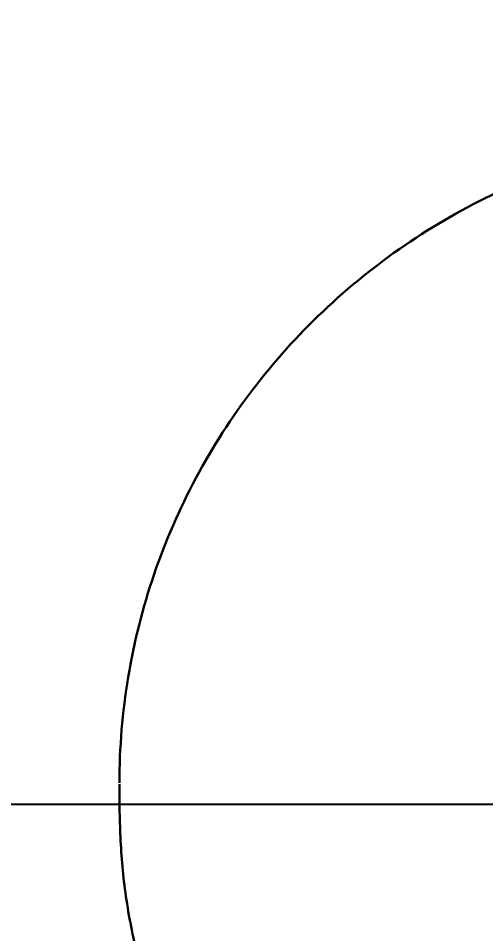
# Model space of a CAD drawing. Header units: millimetres. Extents: x 577 to 7172, y 252 to 2707.
# Drawn here: x 955.2 to 1008, y 2105.4 to 2208.8 of the extents above; entities that cross this region are included whole.
import ezdxf

# ---------------------------------------------------------------- set-up
doc = ezdxf.new("R2010")
doc.units = ezdxf.units.MM
doc.header["$MEASUREMENT"] = 0
doc.layers.add('외형선(ISO)', color=7, linetype='Continuous', lineweight=30)
doc.layers.add('치수(ISO)', color=7, linetype='Continuous', lineweight=25)
doc.styles.add('굴림', font='')
doc.styles.get('굴림').set_extended_font_data('援대┝')
doc.dimstyles.new('기본값 (ISO)', dxfattribs={"dimscale": 10, "dimtxt": 3, "dimasz": 2.5, "dimexe": 3.175, "dimexo": 0, "dimgap": 0.762, "dimtad": 1, "dimtoh": 1, "dimdec": 0, "dimzin": 1, "dimdsep": 46, "dimtxsty": '굴림', "dimcen": 0.5, "dimazin": 0, "dimtfac": 1, "dimtdec": 4, "dimtix": 1, "dimtmove": 1, "dimatfit": 3, "dimfxl": 1, "dimtolj": 1, "dimtzin": 1, "dimarcsym": 0})

# ---------------------------------------------------------------- blocks, each defined once
blk = doc.blocks.new('*D22')
at = {"layer": 'Defpoints', "color": 0}
for p in [(1111.2, 2147.57), (972.02, 2092.46)]:
    blk.add_point(p, dxfattribs=at)
at = {"layer": '치수(ISO)', "color": 0, "lineweight": -2}
for p, q in [((1041.61, 2115.01), (1041.61, 2125.01)), ((1036.61, 2120.01), (1046.61, 2120.01)), ((902.29, 2064.86), (948.78, 2083.26)), ((877.29, 2064.86), (902.29, 2064.86))]:
    blk.add_line(p, q, dxfattribs=at)
at = {"layer": '치수(ISO)', "color": 0}
blk.add_solid([(950.31, 2079.39), (947.25, 2087.13), (972.02, 2092.46)], dxfattribs=at)
at = {"layer": '치수(ISO)', "color": 0, "insert": (833.24, 2064.86), "char_height": 30, "attachment_point": 5, "style": '굴림'}
blk.add_mtext('\\A1;150', dxfattribs=at)
blk = doc.blocks.new('*D32')
at = {"layer": 'Defpoints', "color": 0}
for p in [(899.26, 2588.12), (619.26, 2120.01), (1041.61, 2120.01)]:
    blk.add_point(p, dxfattribs=at)
at = {"layer": '치수(ISO)', "color": 0, "lineweight": -2}
for p, q in [((899.26, 2588.12), (587.51, 2588.12)), ((619.26, 2563.12), (619.26, 2145.01)), ((1041.61, 2120.01), (587.51, 2120.01))]:
    blk.add_line(p, q, dxfattribs=at)
at = {"layer": '치수(ISO)', "color": 0}
for points in [[(623.43, 2563.12), (615.09, 2563.12), (619.26, 2588.12)], [(615.09, 2145.01), (623.43, 2145.01), (619.26, 2120.01)]]:
    blk.add_solid(points, dxfattribs=at)
at = {"layer": '치수(ISO)', "color": 0, "insert": (596.64, 2354.07), "char_height": 30, "attachment_point": 5, "rotation": 90, "style": '굴림'}
blk.add_mtext('\\A1;468', dxfattribs=at)

msp = doc.modelspace()

# ---------------------------------------------------------------- linework, layer by layer
at = {"layer": '외형선(ISO)'}
msp.add_line((966.61, 2120.01), (966.61, 2122.32), dxfattribs=at)
msp.add_open_spline([(966.61, 2122.45), (966.61, 2130.42), (967.95, 2138.48), (973.07, 2153.46), (976.87, 2160.58), (986.44, 2173.12), (992.32, 2178.7), (1005.41, 2187.65), (1012.79, 2191.12), (1024.23, 2194.45), (1028.15, 2195.25), (1032.11, 2195.75)], degree=3, knots=[0, 0, 0, 0, 2.423777, 2.423777, 4.811997, 4.811997, 7.200392, 7.200392, 9.591002, 9.591002, 10.780982, 10.780982, 10.780982, 10.780982], dxfattribs=at)
msp.add_rational_spline([(966.61, 2120.01), (966.61, 2046.13), (1041.61, 2046.13), (1116.61, 2046.13), (1116.61, 2120.01)], [1, 0.707106781187, 1, 0.707106781187, 1], degree=2, knots=[3.141593, 3.141593, 3.141593, 4.712389, 4.712389, 6.283185, 6.283185, 6.283185], dxfattribs=at)

# ---------------------------------------------------------------- dimensions: what is measured, and where the dimension line sits
at = {"layer": '치수(ISO)'}
dim = msp.add_linear_dim(base=(619.26, 2120.01), p1=(899.26, 2588.12), p2=(1041.61, 2120.01), angle=90, dimstyle='기본값 (ISO)', dxfattribs=at)
dim.commit()
dim.dimension.update_dxf_attribs({"geometry": '*D32', "text_midpoint": (596.64, 2354.07)})
dim = msp.add_diameter_dim_2p(p1=(1111.2, 2147.57), p2=(972.02, 2092.46), text='150', dimstyle='기본값 (ISO)', override={"dimtad": 0, "dimtofl": 0}, dxfattribs=at)
dim.commit()
dim.dimension.update_dxf_attribs({"geometry": '*D22', "text_midpoint": (902.29, 2064.86), "dimtype": 163})

doc.saveas('drawing.dxf')
